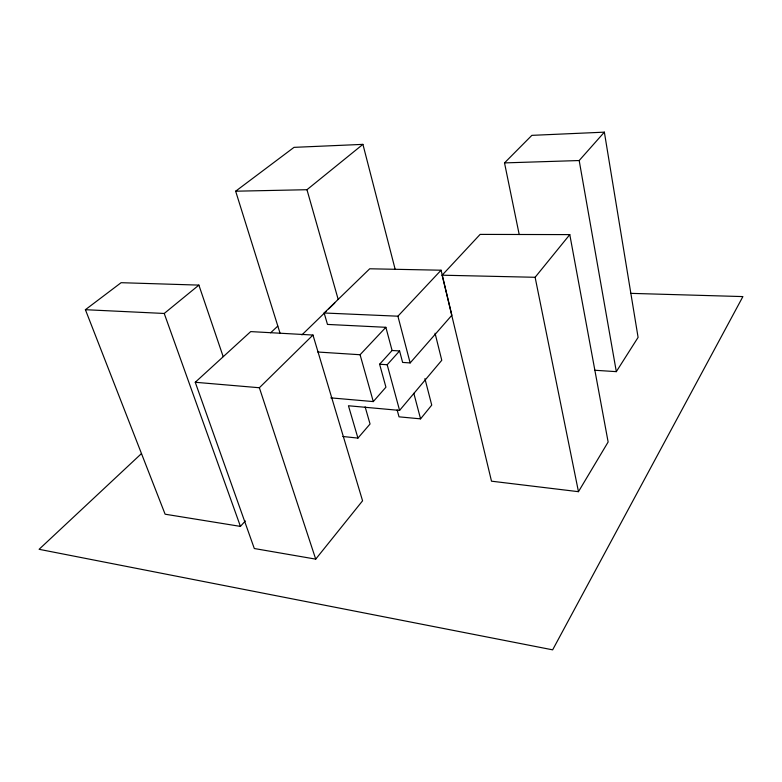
<?xml version="1.0" encoding="UTF-8"?>
<svg xmlns="http://www.w3.org/2000/svg" width="782" height="782" viewBox="0 0 782 782"><rect width="100%" height="100%" fill="white"/><g stroke="black" fill="none" stroke-linecap="round" stroke-linejoin="round"><path stroke-width="1.17" d="M578.465 491.683L608.132 442.006L569.785 234.61L480.128 234.395L442.133 275.196L491.497 481.184L578.465 491.683L535.123 277.287L569.785 234.61M594.623 370.248L616.324 371.646L638.092 337.384L604.359 132.158L531.868 135.354L504.517 162.9L519.209 234.561M315.713 559.13L362.574 500.803L312.966 335.048L250.699 331.597L195.256 382.271L254.306 548.524L315.713 559.13L259.37 387.745L312.966 335.048M397.139 409.934L399.025 416.835L420.569 418.859L431.732 405.105L424.919 378.644M342.809 436.483L357.931 438.096L348.449 405.76L399.592 410.403L441.771 360.287L435.056 333.249M357.931 438.096L370.052 424.01L365.135 406.845M392.085 350.492L399.582 350.952L402.622 362.418L410.149 362.926L451.859 315.244L441.077 270.21L369.71 268.783L324.149 312.995L327.482 324.422L385.868 327.306L392.085 350.492L379.612 364.226L385.927 387.188L373.288 401.586L330.815 397.872M504.517 162.9L579.188 160.535L604.359 132.158M223.163 356.602L198.882 285.107L121.112 282.693L85.404 309.701L165.11 514.204L240.436 526.394L245.333 520.968M379.612 364.226L387.188 364.744L399.582 350.952M317.775 352.017L360.082 354.735L385.868 327.306M324.149 312.995L397.911 316.202L441.077 270.21M301.911 334.901L326.114 311.402M328.714 308.88L334.764 303.005M141.513 453.54L39.1 549.306L552.649 649.842L742.9 296.583L630.732 293.358M270.631 332.79L277.757 326.123M85.404 309.701L164.23 313.465L198.882 285.107M280.044 333.161L235.656 191.199L306.964 189.713L362.916 144.367L395.145 269.243M235.656 191.199L294.022 147.358L362.916 144.367M442.133 275.196L535.123 277.287M195.256 382.271L259.37 387.745M164.23 313.465L240.436 526.394M306.964 189.713L338.205 299.477M360.082 354.735L373.288 401.586M387.188 364.744L399.592 410.403M413.825 393.317L420.569 418.859M397.911 316.202L410.149 362.926M579.188 160.535L616.324 371.646"/></g></svg>
